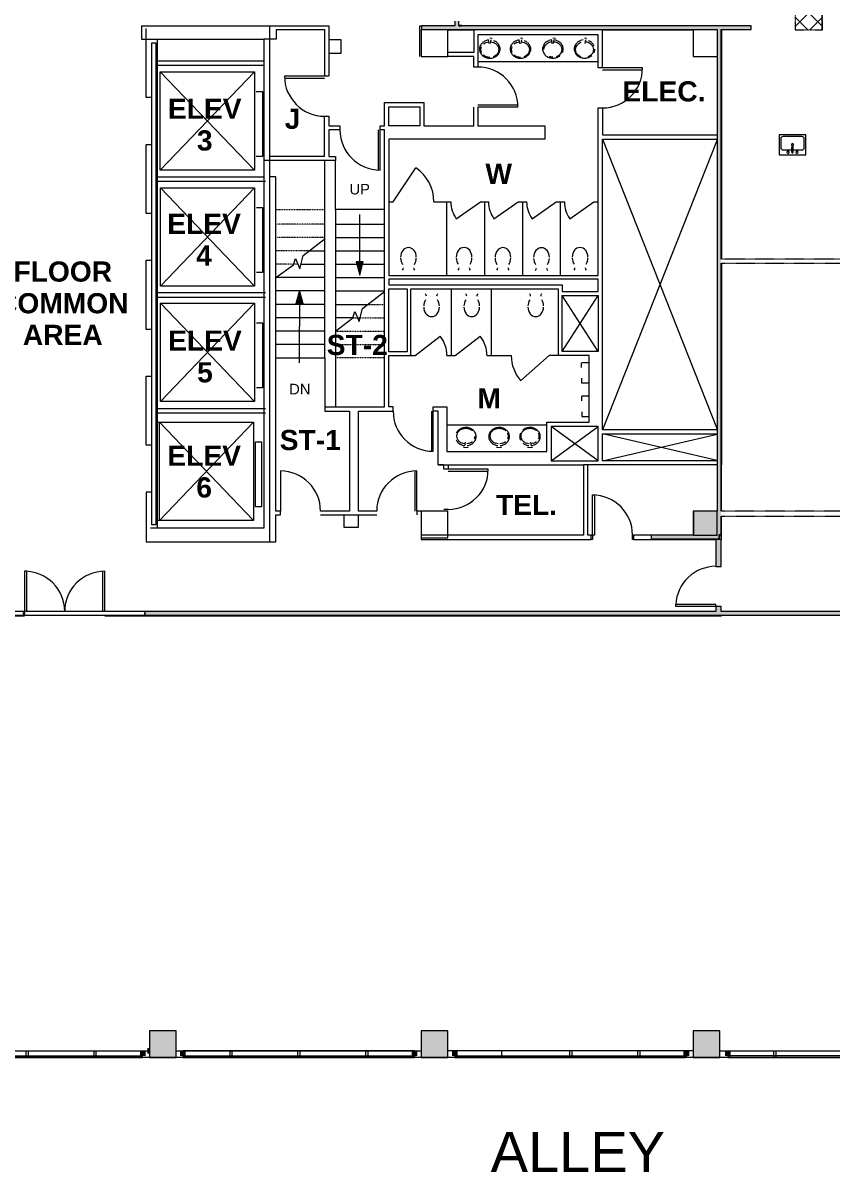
# Model space of a CAD drawing. Header units: inches. Extents: x 628 to 3883, y -391 to 1960.
# Drawn here: x 2640 to 3366, y 194 to 1225 of the extents above; entities that cross this region are included whole.
import ezdxf

# ---------------------------------------------------------------- set-up
doc = ezdxf.new("R2010")
doc.units = ezdxf.units.IN
doc.header["$MEASUREMENT"] = 0
for name, pattern in [('Demolished', [0.1875, 0.125, -0.0625]), ('IMPORT-Dash 1_8_ _2_', [0.3, 0.1875, -0.1125]), ('IMPORT-Dash _2_', [0.375, 0.1875, -0.1875]), ('IMPORT-Double Dash 3_8_', [1, 0.375, -0.125, 0.125, -0.125, 0.125, -0.125])]:
    doc.linetypes.add(name, pattern=pattern)
for name, color, linetype, lineweight in [('A-COLS', 52, 'Continuous', 13), ('A-DOOR', 31, 'Continuous', 13), ('A-DOOR-FRAM', 250, 'Continuous', 13), ('A-WALL', 113, 'Continuous', 13), ('A-WALL-PATT', 111, 'Continuous', 13), ('basebuilding_dwg', 8, 'Continuous', 9), ('I-WALL', 2, 'Continuous', 13), ('P-SANR-FIXT', 6, 'Continuous', 13), ('Q-CASE', 31, 'Demolished', 9)]:
    doc.layers.add(name, color=color, linetype=linetype, lineweight=lineweight)
doc.styles.add('Arial', font='arial.ttf', dxfattribs={"height": 9.46412})
doc.styles.add('Arial_B', font='arialbd.ttf', dxfattribs={"height": 18.11306})
doc.styles.add('Swis721 Lt BT', font='swissl.ttf', dxfattribs={"height": 36})

# ---------------------------------------------------------------- blocks, each defined once
blk = doc.blocks.new('Sink Kitchen-Single - 24_ X 18_-4368646-FIRST FLOOR DEMOLITION')
at = {"layer": 'P-SANR-FIXT', "color": 55}
for p, q in [((12.6, 9.1), (-11.4, 9.1)), ((-11.4, 9.1), (-11.4, -8.9)), ((-9.9, 2.6), (-9.9, -5.4)), ((0.1, 4.6), (-7.9, 4.6)), ((0.1, 6.8), (0.1, 2.1)), ((1.1, 6.8), (1.1, 2.1)), ((9.1, 4.6), (1.1, 4.6)), ((11.1, -5.4), (11.1, 2.6)), ((12.6, -8.9), (12.6, 9.1)), ((-11.4, -8.9), (12.6, -8.9)), ((-7.9, -7.4), (9.1, -7.4))]:
    blk.add_line(p, q, dxfattribs=at)
for centre, radius, start, end in [((-7.9, 2.6), 2, 90, 180), ((-3.4, 6.8), 1, 360, 180), ((-3.4, 6.8), 1, 180, 0), ((0.6, 0), 1, 360, 180), ((0.6, 0), 1, 180, 0), ((0.6, 6.8), 0.5, 360, 180), ((0.6, 2.1), 0.5, 180, 0), ((4.6, 6.8), 1, 360, 180), ((4.6, 6.8), 1, 180, 360), ((9.1, 2.6), 2, 360, 90), ((-7.9, -5.4), 2, 180, 270), ((9.1, -5.4), 2, 270, 0)]:
    blk.add_arc(centre, radius, start, end, dxfattribs=at)
blk = doc.blocks.new('Single-Flush - 36_ x 84_-4422079-FIRST FLOOR DEMOLITION')
at = {"layer": 'A-DOOR', "color": 8, "lineweight": 20}
for p, q in [((16.2, -2.3), (16.2, -38.3)), ((18, -2.3), (16.2, -2.3)), ((18, -2.3), (18, -38.3)), ((18, -38.3), (16.2, -38.3))]:
    blk.add_line(p, q, dxfattribs=at)
at = {"layer": 'A-DOOR', "color": 55}
blk.add_arc((18, -2.3), 36.1, 180, 267.2188, dxfattribs=at)
blk = doc.blocks.new('C-Counter Top - ADJ HEIGHT-4952902-FIRST FLOOR DEMOLITION')
at = {"layer": 'Q-CASE'}
h = blk.add_hatch(dxfattribs=at)
h.set_pattern_fill('FP_5', style=0, pattern_type=2)
h.set_pattern_definition([(45, (-1654.627, -1313.919), (-8.012227, 8.012227), []), (135, (-1654.627, -1313.919), (-8.012227, -8.012227), [])])
h.paths.add_polyline_path([(54.5, -95.1), (54.5, -0.8), (-40.3, -0.8), (-40.3, -25), (30.5, -25), (30.5, -95.1)], flags=0)
h.paths.add_polyline_path([(-47.3, -25), (-43.8, -25), (-43.8, -0.8), (-47.3, -0.8)], flags=0)
at = {"layer": 'Q-CASE', "color": 7}
for p, q in [((-43.8, 0), (-47.3, 0)), ((-47.3, 0), (-47.3, -0.8)), ((55.2, -95.1), (55.2, 0)), ((-47.3, -0.8), (-47.3, -25)), ((-47.3, -0.8), (-43.8, -0.8)), ((-40.3, -0.8), (54.5, -0.8)), ((54.5, -0.8), (54.5, -95.1)), ((-47.3, -25), (-43.8, -25)), ((-40.3, -25), (30.5, -25)), ((30.5, -25), (30.5, -95.1)), ((30.5, -95.1), (54.5, -95.1)), ((54.5, -95.1), (55.2, -95.1))]:
    blk.add_line(p, q, dxfattribs=at)
blk = doc.blocks.new('basebuilding_dwg_Double-Flush - 72_ x 78_-1244933-GROSS BLDG AREA - LEVEL 6-V1-FIRST FLOOR DEMOLITION')
at = {"layer": 'A-DOOR', "color": 250}
for p, q in [((34, 37.9), (34, 2)), ((36, 2), (36, 38))]:
    blk.add_line(p, q, dxfattribs=at)
at = {"layer": 'A-DOOR', "color": 250, "flags": 128}
blk.add_lwpolyline([(-34, 2), (-34, 38), (-36, 38), (-36, 2)], dxfattribs=at)
at = {"layer": 'A-DOOR', "color": 7, "lineweight": 9}
for centre, start, end in [((-36, 2), 360, 90), ((36, 2), 90, 180)]:
    blk.add_arc(centre, 36, start, end, dxfattribs=at)
blk = doc.blocks.new('basebuilding_dwg_ST - TYPE A - SINGLE FLUSH - 36_ x 84_ X NOT USED-2900657-GROSS BLDG AREA - LEVEL 6-4771551-FIRST FLOOR DEMOLITION')
at = {"layer": 'A-DOOR', "color": 250, "flags": 128}
blk.add_lwpolyline([(17.5, -38), (16.2, -38), (16.2, -2), (18, -2), (18, -38)], dxfattribs=at)
at = {"layer": 'A-DOOR', "color": 7, "lineweight": 9}
blk.add_arc((18, -2), 36, 180, 270, dxfattribs=at)
at = {"layer": 'A-DOOR-FRAM', "flags": 128}
for points in [[(-19, -2), (-19, 2), (-18, 2), (-18, -2)], [(18, -2), (18, 2), (19, 2), (19, -2)]]:
    blk.add_lwpolyline(points, close=True, dxfattribs=at)
blk = doc.blocks.new('basebuilding_dwg-4266169-FIRST FLOOR DEMOLITION')
at = {"linetype": 'IMPORT-Double Dash 3_8_', "lineweight": 13}
for points in [[(1294.4, 998.5), (1297.6, 1010.5), (1291.1, 1010.5)], [(1243.6, 972.9), (1240.4, 984.9), (1237.1, 972.9)]]:
    blk.add_hatch(color=250, dxfattribs=at).paths.add_polyline_path(points, flags=0)
at = {"lineweight": 9}
for p, q in [((1373.6, 1194.9), (1373.6, 1218.9)), ((1619.2, 1218.9), (1619.2, 1012.8)), ((1410.6, 1206.4), (1410.1, 1209.8)), ((1411.2, 1211.6), (1413.4, 1211.2)), ((1411.8, 1206.4), (1412.4, 1209.8)), ((1438.1, 1206.4), (1437.5, 1209.8)), ((1438.7, 1211.6), (1440.8, 1211.2)), ((1439.2, 1206.4), (1439.8, 1209.8)), ((1467.2, 1206.5), (1466.7, 1209.9)), ((1467.8, 1211.6), (1470, 1211.2)), ((1468.4, 1206.5), (1469, 1209.9)), ((1496.2, 1211.6), (1498.3, 1211.2)), ((1496.7, 1206.4), (1497.3, 1209.9)), ((1112.7, 1190.9), (1112.7, 771.4)), ((1112.7, 1186.9), (1208.4, 1186.9)), ((1512.2, 1182.9), (1548.2, 1182.9)), ((1226.9, 1175.4), (1262.9, 1175.4)), ((1112.7, 1157.9), (1111.6, 1157.9)), ((1436.4, 1151.1), (1400.4, 1151.1)), ((1262.9, 1141.2), (1266.7, 1141.2)), ((1310.9, 1128.9), (1310.9, 1092.9)), ((1312.7, 1092.9), (1312.7, 1128.9)), ((1111.6, 1115.9), (1112.7, 1115.9)), ((1512.2, 1120.6), (1615.2, 860.5)), ((1615.2, 1120), (1512.2, 859.9)), ((1263, 1105.1), (1213.6, 1105.1)), ((1112.7, 1086.9), (1208.4, 1086.9)), ((1112.7, 1082.9), (1209.7, 1082.9)), ((1361, 1064.4), (1376.2, 1064.4)), ((1372.4, 1064.4), (1372.4, 998.4)), ((1406.4, 1064.4), (1406.4, 998.4)), ((1440.4, 1064.4), (1440.4, 998.4)), ((1474.4, 1064.4), (1474.4, 998.4)), ((1112.7, 1053.9), (1111.6, 1053.9)), ((1272.7, 1057.4), (1272.7, 880.4)), ((1294.4, 998.5), (1294.4, 1053.1)), ((1272.7, 1044.4), (1316, 1044.4)), ((1272.7, 1032.4), (1316, 1032.4)), ((1111.6, 1011.9), (1112.7, 1011.9)), ((1249.2, 1020.4), (1263.2, 1020.4)), ((1272.7, 1020.4), (1316, 1020.4)), ((1241.8, 1008.4), (1263.2, 1008.4)), ((1272.7, 1008.4), (1316, 1008.4)), ((1619.2, 1009.3), (1619.2, 828.4)), ((1272.7, 996.4), (1316, 996.4)), ((1112.7, 982.9), (1209.7, 982.9)), ((1263.2, 984.4), (1219.8, 984.4)), ((1240.4, 984.9), (1240.2, 919.9)), ((1272.7, 984.4), (1316, 984.4)), ((1376.4, 986.4), (1376.4, 926.4)), ((1412.4, 986.4), (1412.4, 926.4)), ((1476.2, 930.1), (1508.4, 980.4)), ((1112.7, 978.9), (1209.7, 978.9)), ((1263.2, 972.4), (1219.8, 972.4)), ((1272.7, 972.4), (1301.8, 972.4)), ((1263.2, 960.4), (1219.8, 960.4)), ((1288.1, 960.4), (1272.7, 960.4)), ((1112.7, 949.9), (1111.6, 949.9)), ((1263.2, 948.4), (1219.8, 948.4)), ((1263.2, 936.4), (1219.8, 936.4)), ((1408.7, 926.4), (1430.4, 926.4)), ((1493.2, 919.8), (1493.2, 915.8)), ((1111.6, 907.9), (1112.7, 907.9)), ((1493.4, 889.9), (1493.4, 885.9)), ((1112.7, 878.9), (1209.7, 878.9)), ((1358.7, 876.6), (1358.7, 840.6)), ((1360.4, 840.6), (1360.4, 876.6)), ((1112.7, 874.9), (1209.7, 874.9)), ((1372.7, 864.4), (1462.4, 864.4)), ((1508.4, 832.1), (1466.2, 862.9)), ((1615.2, 832.2), (1512.2, 856.1)), ((1512.2, 832.1), (1615.2, 856)), ((1112.7, 845.9), (1111.6, 845.9)), ((1389, 848.8), (1388.4, 845.4)), ((1447.8, 848.8), (1448.3, 845.4)), ((1615.2, 828.4), (1499.2, 828.4)), ((1223.2, 822.9), (1223.2, 786.9)), ((1343.9, 822.9), (1343.9, 786.9)), ((1409.7, 824.4), (1373.7, 824.4)), ((1373.7, 822.6), (1409.7, 822.6)), ((1112.7, 803.9), (1111.6, 803.9)), ((1345.7, 786.9), (1345.7, 783.4)), ((1373.7, 788.4), (1369.9, 788.4)), ((1259.2, 783.4), (1309.7, 783.4)), ((1619.2, 765.4), (1616.9, 765.4)), ((994.7, 302.4), (994.7, 296.4)), ((996.7, 302.4), (996.7, 296.4)), ((1055.7, 302.4), (1055.7, 296.4)), ((1057.7, 302.4), (1057.7, 296.4)), ((1098.7, 302.4), (1098.7, 296.4)), ((1129.6, 302.4), (1349.6, 302.4)), ((1343.7, 302.4), (1135.7, 302.4)), ((1135.7, 302.4), (1135.7, 296.4)), ((1136.7, 302.4), (1136.7, 296.4)), ((1177.7, 302.4), (1177.7, 296.4)), ((1179.7, 302.4), (1179.7, 296.4)), ((1238.7, 302.4), (1238.7, 296.4)), ((1240.7, 302.4), (1240.7, 296.4)), ((1299.7, 302.4), (1299.7, 296.4)), ((1301.7, 302.4), (1301.7, 296.4)), ((1341.9, 296.4), (1341.9, 302.4)), ((1343.7, 302.4), (1343.7, 296.4)), ((1593.6, 302.4), (1373.6, 302.4)), ((1586.7, 302.4), (1379.7, 302.4)), ((1379.7, 302.4), (1379.7, 296.4)), ((1381.7, 296.4), (1381.7, 302.4)), ((1421.7, 302.4), (1421.7, 296.4)), ((1482.7, 302.4), (1482.7, 296.4)), ((1484.7, 302.4), (1484.7, 296.4)), ((1543.7, 302.4), (1543.7, 296.4)), ((1545.7, 302.4), (1545.7, 296.4)), ((1585.7, 296.4), (1585.7, 302.4)), ((1587.7, 302.4), (1587.7, 296.4)), ((1617.6, 302.4), (1837.6, 302.4)), ((1624.7, 302.4), (1831.8, 302.4)), ((1624.7, 302.4), (1624.7, 296.4)), ((1626.7, 296.4), (1626.7, 302.4)), ((1665.7, 302.4), (1665.7, 296.4)), ((1667.7, 302.4), (1667.7, 296.4)), ((940.4, 297.9), (1099.7, 297.9)), ((940.4, 296.4), (1099.4, 296.4)), ((1135.7, 297.9), (1343.7, 297.9)), ((1135.7, 296.4), (1343.7, 296.4)), ((1379.7, 297.9), (1587.7, 297.9)), ((1379.7, 296.4), (1586.7, 296.4)), ((1831.8, 297.9), (1624.7, 297.9)), ((1624.7, 296.4), (1831.8, 296.4))]:
    blk.add_line(p, q, dxfattribs=at)
at = {"linetype": 'IMPORT-Dash _2_', "lineweight": 9}
for p, q in [((1219.1, 1057.4), (1263.2, 1057.4)), ((1263.2, 1044.4), (1219.8, 1044.4)), ((1263.2, 1032.4), (1219.8, 1032.4)), ((1249.2, 1020.4), (1219.8, 1020.4)), ((1239, 1008.4), (1219.8, 1008.4)), ((1301.8, 972.4), (1316.7, 972.4)), ((1288.8, 960.4), (1316, 960.4)), ((1272.7, 948.4), (1316, 948.4)), ((1272.7, 936.4), (1316, 936.4)), ((1316, 924.4), (1272.7, 924.4))]:
    blk.add_line(p, q, dxfattribs=at)
at = {"color": 50, "linetype": 'IMPORT-Dash 1_8_ _2_', "lineweight": 90}
for p, q in [((1099.7, 302.4), (1105.6, 302.4)), ((1129.6, 302.4), (1135.6, 302.4))]:
    blk.add_line(p, q, dxfattribs=at)
at = {"lineweight": 9, "flags": 128}
for points in [[(1098.6, 1222.4), (1098.6, 1210.4), (1208.6, 1210.4)], [(1098.7, 1222.4), (1266.7, 1222.4), (1266.7, 1177.2)], [(1107.6, 1157.9), (1102.7, 1157.9), (1102.7, 1219.9)], [(1219.3, 1218.6), (1219.3, 1210.4), (1208.4, 1210.4), (1208.4, 771.4), (1106.6, 771.4)], [(1213.6, 759.4), (1213.6, 1084.9), (1213.6, 1222.4)], [(1219.3, 1218.9), (1262.9, 1218.9), (1262.9, 1177.2)], [(1348.2, 1194.9), (1348.2, 1222.4), (1349.9, 1222.4)], [(1349.9, 1218.9), (1349.6, 1218.9), (1349.6, 1194.9), (1373.6, 1194.9)], [(1373.7, 1218.6), (1396.9, 1218.6), (1396.9, 1198.4), (1373.7, 1198.4)], [(1383.4, 1222.4), (1386.1, 1222.4), (1386.1, 1222.7), (1383.4, 1222.7)], [(1548.2, 1184.6), (1512.2, 1184.6), (1512.2, 1218.6), (1593.6, 1218.6)], [(1593.6, 1218.9), (1593.6, 1194.9), (1615.2, 1194.9)], [(1112.7, 1210.4), (1112.7, 1190.9), (1208.4, 1190.9)], [(1266.7, 1210), (1277.4, 1210), (1277.4, 1197.4), (1266.7, 1197.4)], [(1400.4, 1190.4), (1508.4, 1190.4), (1508.4, 1214.4), (1400.4, 1214.4), (1400.4, 1185.3), (1396.9, 1185.3), (1396.9, 1194.9), (1373.7, 1194.9)], [(1512.2, 1184.6), (1508.4, 1184.6), (1508.4, 1214.4)], [(1199.9, 1181.1), (1115.4, 1092.9), (1115.4, 1181.1), (1199.9, 1092.9)], [(1266.4, 1177.2), (1262.9, 1177.2), (1226.9, 1177.2)], [(1201.5, 1163.5), (1207, 1163.5), (1207, 1105.2), (1201.5, 1105.2)], [(1219.8, 924.4), (1263.2, 924.4), (1263.2, 880.4), (1316.7, 880.4), (1316.7, 1128.9), (1312.7, 1128.9), (1312.7, 1132.6), (1316.7, 1132.6), (1316.7, 1153.4), (1351.9, 1153.4), (1351.9, 1132.6), (1396.9, 1132.6), (1396.9, 1149.3)], [(1436.4, 1149.3), (1400.4, 1149.3), (1400.4, 1132.6), (1460.4, 1132.6), (1460.4, 1120.6), (1320.4, 1120.6), (1320.4, 998.4), (1508.4, 998.4), (1508.4, 1148.6), (1512.2, 1148.6), (1512.2, 1124.4), (1615.2, 1124.4)], [(1262.9, 1105.1), (1262.9, 1141.2), (1266.7, 1141.2), (1266.7, 1132.6), (1276.7, 1132.6), (1276.7, 1128.9), (1266.7, 1128.9), (1266.7, 1105.1), (1272.7, 1105.1), (1272.7, 1101.4), (1208.4, 1101.4)], [(1107.6, 1053.9), (1102.7, 1053.9), (1102.7, 1115.9), (1107.6, 1115.9)], [(1615.2, 859.9), (1512.2, 859.9), (1512.2, 1120.6), (1615.2, 1120.6)], [(1263.2, 924.4), (1263.2, 1057.4), (1263.2, 1101.4)], [(1316, 1057.4), (1272.7, 1057.4), (1272.7, 1101.4)], [(1320.4, 1064.4), (1324.3, 1064.4), (1344.7, 1094.8)], [(1107.6, 803.9), (1102.7, 803.9), (1102.7, 759.4), (1219.2, 759.4), (1219.2, 783.4), (1223.2, 783.4), (1223.2, 786.9), (1219.2, 786.9), (1219.2, 1086.9), (1213.8, 1086.9)], [(1200.1, 1076.9), (1115.6, 988.7), (1115.6, 1076.9), (1200.1, 988.7)], [(1381.1, 1049.1), (1402.7, 1064.4), (1410.2, 1064.4)], [(1414.8, 1049.1), (1436.5, 1064.4), (1444.4, 1064.4)], [(1449.1, 1049.1), (1470.7, 1064.4), (1478.2, 1064.4)], [(1483, 1049.1), (1504.6, 1064.4), (1508.4, 1064.4)], [(1201.7, 1059.3), (1207.2, 1059.3), (1207.2, 1000.9), (1201.7, 1000.9)], [(1263.2, 996.4), (1219.2, 996.4), (1234.9, 1007.9), (1236.7, 1013.6), (1240.8, 1004.4), (1243.7, 1016.1), (1263.4, 1031.4)], [(1107.6, 949.9), (1102.7, 949.9), (1102.7, 1011.9), (1107.6, 1011.9)], [(1272.7, 948.4), (1288.1, 960.4), (1289.9, 966.1), (1294, 956.9), (1296.9, 968.6), (1316.7, 983.9)], [(1340.4, 926.4), (1340.4, 986.4), (1472.4, 986.4), (1472.4, 926.4), (1464.5, 926.4), (1438.8, 903.9)], [(1508.4, 930.1), (1476.2, 980.4), (1508.4, 980.4), (1508.4, 930.1), (1476.2, 930.1), (1476.2, 980.4)], [(1200.1, 973.4), (1115.6, 885.2), (1115.6, 973.4), (1200.1, 885.2)], [(1201.7, 955.8), (1207.2, 955.8), (1207.2, 897.4), (1201.7, 897.4)], [(1309.7, 786.9), (1293.2, 786.9), (1293.2, 876.6), (1324.4, 876.6), (1324.4, 880.4), (1320.4, 880.4), (1320.4, 926.4), (1340.4, 926.4), (1344.3, 926.4), (1366.7, 943.8)], [(1372.7, 926.4), (1380.2, 926.4), (1402.6, 943.8)], [(1373.7, 828.4), (1373.7, 824.4), (1369.9, 824.4), (1369.9, 828.4), (1364.7, 828.4), (1364.7, 876.6), (1360.4, 876.6), (1360.4, 880.4), (1372.7, 880.4), (1372.7, 840.4), (1462.4, 840.4), (1462.4, 866.7), (1500.2, 866.7), (1500.2, 926.4), (1472.4, 926.4)], [(1493.4, 906.2), (1493.4, 901.9), (1500.2, 901.9), (1500.2, 919.9), (1493.6, 919.9)], [(1107.6, 845.9), (1102.7, 845.9), (1102.7, 907.9), (1107.6, 907.9)], [(1493.6, 875.9), (1493.6, 871.9), (1500.2, 871.9), (1500.2, 889.9), (1493.6, 889.9)], [(1263.2, 880.4), (1263.2, 876.6), (1285.2, 876.6), (1285.2, 786.9), (1259.2, 786.9)], [(1199.2, 866.6), (1114.7, 778.4), (1114.7, 866.6), (1199.2, 778.4)], [(1466.2, 832.1), (1508.4, 862.9), (1466.2, 862.9), (1466.2, 832.1), (1508.4, 832.1), (1508.4, 862.9)], [(1615.2, 832.1), (1512.2, 832.1), (1512.2, 856.1), (1615.2, 856.1)], [(1391.8, 844), (1389.6, 843.6), (1387.4, 844)], [(1421.7, 844), (1419.5, 843.7), (1417.3, 844)], [(1449.4, 844), (1447.2, 843.6), (1445, 844)], [(1364.7, 828.4), (1495.2, 828.4), (1495.2, 765.4), (1349.6, 765.4), (1349.6, 761.4), (1502.2, 761.4), (1502.2, 765.4), (1499.2, 765.4), (1499.2, 828.4), (1495.2, 828.4)], [(1619.2, 786.8), (1619.2, 828.4), (1618.7, 828.4)], [(1349.6, 786.9), (1345.7, 786.9), (1345.7, 822.9)], [(1615.2, 786.9), (1593.6, 786.9), (1593.6, 765.4)], [(1293, 782.8), (1293, 772.1), (1280.5, 772.1), (1280.5, 782.8)], [(1618.7, 761.4), (1619.2, 761.4), (1619.2, 782.2)], [(1555.9, 765.4), (1540.2, 765.4), (1540.2, 761.4), (1614, 761.4)], [(1616.9, 762.9), (1617.6, 762.9), (1617.6, 765.8)], [(2138.7, 755.2), (2138.7, 296.4), (934.4, 296.4)], [(916.1, 692.9), (993.6, 692.9), (993.6, 693.4)], [(1065.6, 693.4), (1065.6, 692.9), (1619.2, 692.9)], [(934.4, 301.9), (934.4, 302.4), (1099.7, 302.4)], [(942.6, 296.4), (942.6, 302.4), (1105.6, 302.4)]]:
    blk.add_lwpolyline(points, dxfattribs=at)
for points in [[(1111.6, 774.9), (1111.6, 905.8), (1111.6, 1206.9), (1107.6, 1206.9), (1107.6, 950), (1107.6, 774.9)], [(1320.4, 1149.6), (1348.2, 1149.6), (1348.2, 1132.6), (1320.4, 1132.6)], [(1297.6, 1010.5), (1291.1, 1010.5), (1294.4, 998.5)], [(1508.4, 994.9), (1320.4, 994.9), (1320.4, 989.9), (1476.2, 989.9), (1476.2, 983.9), (1508.4, 983.9)], [(1237.1, 972.9), (1243.6, 972.9), (1240.4, 984.9)], [(1320.4, 986.4), (1336.9, 986.4), (1336.9, 929.9), (1320.4, 929.9)], [(1206.3, 790.7), (1200.8, 790.7), (1200.8, 849), (1206.3, 849)], [(1373.6, 762.9), (1373.6, 786.9), (1349.6, 786.9), (1349.6, 762.9)]]:
    blk.add_lwpolyline(points, close=True, dxfattribs=at)
at = {"color": 250, "lineweight": 13, "flags": 128}
for points in [[(1115.4, 1181.1), (1199.9, 1181.1), (1199.9, 1092.9), (1115.4, 1092.9)], [(1115.6, 1076.9), (1200.1, 1076.9), (1200.1, 988.7), (1115.6, 988.7)], [(1115.6, 973.4), (1200.1, 973.4), (1200.1, 885.2), (1115.6, 885.2)], [(1112.7, 866.6), (1199.2, 866.6), (1199.2, 778.4), (1112.7, 778.4)]]:
    blk.add_lwpolyline(points, dxfattribs=at)
at = {"color": 50, "linetype": 'IMPORT-Dash 1_8_ _2_', "lineweight": 90, "flags": 128}
for points in [[(1099.7, 297.9), (1099.7, 302.4), (1099.7, 297.9)], [(1135.7, 297.9), (1135.7, 302.4), (1135.7, 297.9)], [(1343.7, 297.9), (1343.7, 302.4), (1343.7, 297.9)], [(1379.7, 297.9), (1379.7, 302.4), (1379.7, 297.9)], [(1587.7, 297.9), (1587.7, 302.4), (1587.7, 297.9)], [(1624.7, 297.9), (1624.7, 302.4), (1624.7, 297.9)]]:
    blk.add_lwpolyline(points, dxfattribs=at)
at = {"lineweight": 9}
for centre, radius, start, end in [((1410.1, 1201), 8.28, 131.384, 154.8321), ((1410.8, 1200.3), 9.26, 110.0668, 131.384), ((1410.6, 1199.3), 8.39, 108.3649, 128.8787), ((1411.2, 1199.1), 10.5, 95.7137, 110.0668), ((1411.2, 1197.6), 10.1, 94.1658, 108.3649), ((1411.2, 1197.6), 10.1, 71.0973, 85.2964), ((1411.7, 1199.3), 8.39, 50.5835, 71.0973), ((1411.6, 1200.3), 9.26, 48.7076, 70.0248), ((1412.2, 1201), 8.28, 25.2595, 48.7076), ((1437.6, 1201), 8.28, 131.384, 154.8321), ((1438.2, 1200.3), 9.26, 110.0668, 131.384), ((1438.1, 1199.3), 8.39, 108.3649, 128.8787), ((1438.6, 1199.1), 10.5, 95.7137, 110.0668), ((1438.6, 1197.6), 10.1, 94.1658, 108.3649), ((1438.6, 1197.6), 10.1, 71.0973, 85.2964), ((1439.2, 1199.3), 8.39, 50.5835, 71.0973), ((1439, 1200.3), 9.26, 48.7076, 70.0248), ((1439.7, 1201), 8.28, 25.2595, 48.7076), ((1466.7, 1201.1), 8.28, 131.384, 154.8321), ((1467.3, 1200.3), 9.26, 110.0668, 131.384), ((1467.2, 1199.3), 8.39, 108.3649, 128.8787), ((1467.8, 1199.2), 10.5, 95.7137, 110.0668), ((1467.7, 1197.7), 10.1, 94.1658, 108.3649), ((1467.7, 1197.7), 10.1, 71.0973, 85.2964), ((1467.8, 1199.2), 10.5, 70.0248, 83.9089), ((1468.3, 1199.3), 8.39, 50.5835, 71.0973), ((1468.2, 1200.3), 9.26, 48.7076, 70.0248), ((1468.8, 1201.1), 8.28, 25.2595, 48.7076), ((1495.1, 1201), 8.28, 131.384, 154.8321), ((1495.7, 1200.3), 9.26, 110.0668, 131.384), ((1495.6, 1199.3), 8.39, 108.3649, 128.8787), ((1496.1, 1199.2), 10.5, 95.7137, 110.0668), ((1496.1, 1197.7), 10.1, 71.0973, 85.2964), ((1496.7, 1199.3), 8.39, 50.5835, 71.0973), ((1496.6, 1200.3), 9.26, 48.7076, 70.0248), ((1497.2, 1201), 8.28, 25.2595, 48.7076), ((1409.1, 1201.5), 7.18, 154.8321, 180.0458), ((1409.1, 1201.5), 7.18, 180.0458, 205.2595), ((1410.1, 1202), 8.28, 205.2595, 228.7076), ((1408.4, 1201), 5.53, 152.763, 179.7311), ((1408.4, 1201), 5.53, 179.7311, 206.6992), ((1410.6, 1202.8), 8.39, 230.5835, 251.0973), ((1411.7, 1202.8), 8.39, 288.3649, 308.8787), ((1412.6, 1200.3), 7.02, 26.6992, 50.5835), ((1412.6, 1201.7), 7.02, 308.8787, 332.763), ((1412.2, 1202), 8.28, 311.384, 334.8321), ((1413.9, 1201), 5.53, 332.763, 359.7311), ((1413.9, 1201), 5.53, 359.7311, 26.6992), ((1413.2, 1201.5), 7.18, 0.0458, 25.2595), ((1413.2, 1201.5), 7.18, 334.8321, 0.0458), ((1436.6, 1201.5), 7.18, 154.8321, 180.0458), ((1436.6, 1201.5), 7.18, 180.0458, 205.2595), ((1437.6, 1202), 8.28, 205.2595, 228.7076), ((1435.9, 1201.1), 5.53, 152.763, 179.7311), ((1435.9, 1201.1), 5.53, 179.7311, 206.6992), ((1438.1, 1202.8), 8.39, 230.5835, 251.0973), ((1439.2, 1202.8), 8.39, 288.3649, 308.8787), ((1440, 1200.4), 7.02, 26.6992, 50.5835), ((1440.1, 1201.7), 7.02, 308.8787, 332.763), ((1439.7, 1202), 8.28, 311.384, 334.8321), ((1441.4, 1201), 5.53, 359.7311, 26.6992), ((1441.4, 1201), 5.53, 332.763, 359.7311), ((1440.7, 1201.5), 7.18, 0.0458, 25.2595), ((1440.7, 1201.5), 7.18, 334.8321, 0.0458), ((1465.7, 1201.5), 7.18, 154.8321, 180.0458), ((1465.7, 1201.5), 7.18, 180.0458, 205.2595), ((1466.7, 1202), 8.28, 205.2595, 228.7076), ((1465, 1201.1), 5.53, 152.763, 179.7311), ((1466.3, 1200.4), 7.02, 128.8787, 152.763), ((1468.3, 1202.8), 8.39, 288.3649, 308.8787), ((1469.2, 1200.4), 7.02, 26.6992, 50.5835), ((1469.2, 1201.8), 7.02, 308.8787, 332.763), ((1470.5, 1201.1), 5.53, 332.763, 359.7311), ((1470.5, 1201.1), 5.53, 359.7311, 26.6992), ((1469.8, 1201.5), 7.18, 0.0458, 25.2595), ((1469.8, 1201.5), 7.18, 334.8321, 0.0458), ((1494.1, 1201.5), 7.18, 154.8321, 180.0458), ((1494.1, 1201.5), 7.18, 180.0458, 205.2595), ((1495.1, 1202), 8.28, 205.2595, 228.7076), ((1493.4, 1201.1), 5.53, 152.763, 179.7311), ((1493.4, 1201.1), 5.53, 179.7311, 206.6992), ((1494.7, 1201.7), 7.02, 206.6992, 230.5835), ((1494.7, 1200.4), 7.02, 128.8787, 152.763), ((1495.6, 1202.8), 8.39, 230.5835, 251.0973), ((1496.7, 1202.8), 8.39, 288.3649, 308.8787), ((1497.5, 1200.4), 7.02, 26.6992, 50.5835), ((1497.6, 1201.7), 7.02, 308.8787, 332.763), ((1498.9, 1201), 5.53, 359.7311, 26.6992), ((1498.9, 1201), 5.53, 332.763, 359.7311), ((1498.2, 1201.5), 7.18, 334.8321, 0.0458), ((1410.8, 1202.7), 9.26, 228.7076, 250.0248), ((1411.2, 1203.8), 10.5, 250.0248, 270.0458), ((1411.2, 1204.4), 10.1, 251.0973, 269.7311), ((1411.2, 1203.8), 10.5, 270.0458, 290.0668), ((1411.6, 1202.7), 9.26, 290.0668, 311.384), ((1438.2, 1202.7), 9.26, 228.7076, 250.0248), ((1438.6, 1203.8), 10.5, 250.0248, 270.0458), ((1438.6, 1204.4), 10.1, 251.0973, 269.7311), ((1438.6, 1203.8), 10.5, 270.0458, 290.0668), ((1439, 1202.7), 9.26, 290.0668, 311.384), ((1467.3, 1202.7), 9.26, 228.7076, 250.0248), ((1467.8, 1203.9), 10.5, 250.0248, 270.0458), ((1467.8, 1204.5), 10.1, 251.0973, 269.7311), ((1467.8, 1203.9), 10.5, 270.0458, 290.0668), ((1468.2, 1202.7), 9.26, 290.0668, 311.384), ((1495.7, 1202.7), 9.26, 228.7076, 250.0248), ((1496.1, 1203.9), 10.5, 250.0248, 270.0458), ((1496.1, 1203.9), 10.5, 270.0458, 290.0668), ((1496.5, 1202.7), 9.26, 290.0668, 311.384), ((1262.9, 1177.2), 36, 180, 270), ((1400.4, 1149.3), 36, 0, 90), ((1512.2, 1184.6), 36, 270, 0), ((1312.7, 1128.9), 36, 180, 270), ((1324.3, 1064.4), 36.7, 0, 56.1774), ((1402.7, 1064.4), 26.5, 180, 215.1526), ((1436.5, 1064.4), 26.5, 180, 215.1526), ((1470.7, 1064.4), 26.5, 180, 215.1526), ((1504.6, 1064.4), 26.5, 180, 215.1526), ((1338, 1017.2), 6.08, 89.2152, 143.9149), ((1338.2, 1017.2), 6.08, 36.0851, 90.7848), ((1391.8, 1014.6), 10.8, 144.4623, 178.6678), ((1388, 1017.3), 6.08, 89.2152, 143.9149), ((1388.2, 1017.3), 6.08, 36.0851, 90.7848), ((1384.3, 1014.6), 10.8, 1.3322, 35.5377), ((1422.9, 1017.2), 6.08, 89.2152, 143.9149), ((1423, 1017.2), 6.08, 36.0851, 90.7848), ((1457.5, 1017.1), 6.08, 89.2152, 143.9149), ((1457.6, 1017.1), 6.08, 36.0851, 90.7848), ((1495.9, 1014.6), 10.8, 144.4623, 178.6678), ((1492.1, 1017.3), 6.08, 89.2152, 143.9149), ((1492.2, 1017.3), 6.08, 36.0851, 90.7848), ((1488.4, 1014.6), 10.8, 1.3322, 35.5377), ((1341.9, 1014.5), 10.8, 144.4623, 178.6678), ((1341.9, 1014), 10.8, 181.3322, 211.8858), ((1334.4, 1014.5), 10.8, 1.3322, 35.5377), ((1334.4, 1014), 10.8, 328.1142, 358.6678), ((1391.8, 1014.1), 10.8, 181.3322, 211.8858), ((1384.3, 1014.1), 10.8, 328.1142, 358.6678), ((1426.7, 1014.5), 10.8, 144.4623, 178.6678), ((1426.7, 1014), 10.8, 181.3322, 211.8858), ((1419.2, 1014.5), 10.8, 1.3322, 35.5377), ((1419.2, 1014), 10.8, 328.1142, 358.6678), ((1461.3, 1014.4), 10.8, 144.4623, 178.6678), ((1461.3, 1013.9), 10.8, 181.3322, 211.8858), ((1453.8, 1014.4), 10.8, 1.3322, 35.5377), ((1453.8, 1013.9), 10.8, 328.1142, 358.6678), ((1495.9, 1014.1), 10.8, 181.3322, 211.8858), ((1488.4, 1014.1), 10.8, 328.1142, 358.6678), ((1330.6, 1005.1), 3, 315, 0), ((1345.6, 1005.1), 3, 180, 225), ((1380.6, 1005.1), 3, 315, 0), ((1395.6, 1005.1), 3, 180, 225), ((1415.4, 1005.1), 3, 315, 0), ((1430.5, 1005.1), 3, 180, 225), ((1450, 1005), 3, 315, 0), ((1465.1, 1005), 3, 180, 225), ((1484.6, 1005.1), 3, 315, 0), ((1499.7, 1005.1), 3, 180, 225), ((1351.4, 979.6), 3, 0, 45), ((1366.4, 979.6), 3, 135, 180), ((1387.4, 979.6), 3, 0, 45), ((1402.4, 979.6), 3, 135, 180), ((1444.8, 979.6), 3, 0, 45), ((1459.8, 979.6), 3, 135, 180), ((1362.6, 970.7), 10.8, 148.1142, 178.6678), ((1362.6, 970.2), 10.8, 181.3322, 215.5377), ((1355.1, 970.2), 10.8, 324.4623, 358.6678), ((1355.1, 970.7), 10.8, 1.3322, 31.8858), ((1398.7, 970.7), 10.8, 148.1142, 178.6678), ((1398.7, 970.2), 10.8, 181.3322, 215.5377), ((1391.2, 970.2), 10.8, 324.4623, 358.6678), ((1391.2, 970.7), 10.8, 1.3322, 31.8858), ((1456.1, 970.7), 10.8, 148.1142, 178.6678), ((1456.1, 970.2), 10.8, 181.3322, 215.5377), ((1448.6, 970.2), 10.8, 324.4623, 358.6678), ((1448.6, 970.7), 10.8, 1.3322, 31.8858), ((1358.8, 967.5), 6.08, 216.0851, 270.7848), ((1359, 967.5), 6.08, 269.2152, 323.9149), ((1394.8, 967.5), 6.08, 216.0851, 270.7848), ((1395, 967.5), 6.08, 269.2152, 323.9149), ((1452.2, 967.5), 6.08, 216.0851, 270.7848), ((1452.4, 967.5), 6.08, 269.2152, 323.9149), ((1344.3, 926.4), 28.4, 0, 37.8069), ((1380.2, 926.4), 28.4, 0, 37.8069), ((1464.5, 926.4), 34.1, 180, 221.0974), ((1360.4, 876.6), 36, 180, 270), ((1388.5, 853.2), 8.28, 131.6529, 155.1011), ((1386.8, 854.2), 5.53, 153.0319, 180), ((1388.2, 853.5), 7.02, 129.1476, 153.0319), ((1389.2, 852.5), 9.26, 110.3357, 131.6529), ((1389, 852.4), 8.39, 108.6338, 129.1476), ((1389.6, 851.4), 10.5, 90.3147, 110.3357), ((1389.6, 850.8), 10.1, 90, 108.6338), ((1389.6, 851.4), 10.5, 70.2937, 90.3147), ((1389.6, 850.8), 10.1, 71.3662, 90), ((1390.2, 852.4), 8.39, 50.8524, 71.3662), ((1390, 852.5), 9.26, 48.9765, 70.2937), ((1390.7, 853.3), 8.28, 25.5284, 48.9765), ((1391.7, 853.7), 7.18, 0.3147, 25.5284), ((1417.4, 853.7), 7.18, 155.1011, 180.3147), ((1418.4, 853.3), 8.28, 131.6529, 155.1011), ((1416.7, 854.2), 5.53, 153.0319, 180), ((1418.1, 853.5), 7.02, 129.1476, 153.0319), ((1419.1, 852.5), 9.26, 110.3357, 131.6529), ((1418.9, 852.5), 8.39, 108.6338, 129.1476), ((1419.5, 851.4), 10.5, 90.3147, 110.3357), ((1419.5, 850.8), 10.1, 90, 108.6338), ((1419.5, 851.4), 10.5, 70.2937, 90.3147), ((1419.5, 850.8), 10.1, 71.3662, 90), ((1420.1, 852.5), 8.39, 50.8524, 71.3662), ((1419.9, 852.5), 9.26, 48.9765, 70.2937), ((1420.6, 853.3), 8.28, 25.5284, 48.9765), ((1422.3, 854.2), 5.53, 0, 26.9681), ((1421.6, 853.8), 7.18, 0.3147, 25.5284), ((1445.1, 853.7), 7.18, 155.1011, 180.3147), ((1444.5, 854.2), 5.53, 153.0319, 180), ((1445.8, 853.5), 7.02, 129.1476, 153.0319), ((1446.8, 852.5), 9.26, 110.3357, 131.6529), ((1446.7, 852.4), 8.39, 108.6338, 129.1476), ((1447.2, 851.4), 10.5, 90.3147, 110.3357), ((1447.2, 850.8), 10.1, 90, 108.6338), ((1447.2, 851.4), 10.5, 70.2937, 90.3147), ((1447.2, 850.8), 10.1, 71.3662, 90), ((1447.8, 852.4), 8.39, 50.8524, 71.3662), ((1447.6, 852.5), 9.26, 48.9765, 70.2937), ((1448.3, 853.3), 8.28, 25.5284, 48.9765), ((1450, 854.2), 5.53, 0, 26.9681), ((1449.3, 853.7), 7.18, 0.3147, 25.5284), ((1388.5, 854.2), 8.28, 205.5284, 228.9765), ((1386.8, 854.2), 5.53, 180, 206.9681), ((1388.2, 854.9), 7.02, 206.9681, 230.8524), ((1389.2, 854.9), 9.26, 228.9765, 250.2937), ((1389, 855.9), 8.39, 230.8524, 251.3662), ((1389.6, 856.1), 10.5, 250.2937, 264.1778), ((1389.6, 857.6), 10.1, 251.3662, 265.5653), ((1389.6, 857.6), 10.1, 274.4347, 288.6338), ((1389.6, 856.1), 10.5, 275.9826, 290.3357), ((1390.2, 855.9), 8.39, 288.6338, 309.1476), ((1390, 854.9), 9.26, 290.3357, 311.6529), ((1390.7, 854.2), 8.28, 311.6529, 335.1011), ((1392.4, 854.2), 5.53, 333.0319, 0), ((1391.7, 853.7), 7.18, 335.1011, 0.3147), ((1417.4, 853.7), 7.18, 180.3147, 205.5284), ((1418.4, 854.2), 8.28, 205.5284, 228.9765), ((1416.7, 854.2), 5.53, 180, 206.9681), ((1418.1, 854.9), 7.02, 206.9681, 230.8524), ((1419.1, 855), 9.26, 228.9765, 250.2937), ((1418.9, 855.9), 8.39, 230.8524, 251.3662), ((1419.5, 856.1), 10.5, 250.2937, 264.1778), ((1419.5, 857.6), 10.1, 251.3662, 265.5653), ((1419.5, 857.6), 10.1, 274.4347, 288.6338), ((1419.5, 856.1), 10.5, 275.9826, 290.3357), ((1420.1, 855.9), 8.39, 288.6338, 309.1476), ((1419.9, 855), 9.26, 290.3357, 311.6529), ((1420.6, 854.2), 8.28, 311.6529, 335.1011), ((1422.3, 854.2), 5.53, 333.0319, 0), ((1421.6, 853.8), 7.18, 335.1011, 0.3147), ((1445.1, 853.7), 7.18, 180.3147, 205.5284), ((1444.5, 854.2), 5.53, 180, 206.9681), ((1445.8, 854.9), 7.02, 206.9681, 230.8524), ((1446.8, 854.9), 9.26, 228.9765, 250.2937), ((1446.7, 855.9), 8.39, 230.8524, 251.3662), ((1447.2, 856.1), 10.5, 250.2937, 264.1778), ((1447.2, 857.6), 10.1, 251.3662, 265.5653), ((1447.2, 857.6), 10.1, 274.4347, 288.6338), ((1447.2, 856.1), 10.5, 275.9826, 290.3357), ((1447.8, 855.9), 8.39, 288.6338, 309.1476), ((1447.6, 854.9), 9.26, 290.3357, 311.6529), ((1448.3, 854.2), 8.28, 311.6529, 335.1011), ((1450, 854.2), 5.53, 333.0319, 0), ((1449.3, 853.7), 7.18, 335.1011, 0.3147), ((1223.2, 786.9), 36, 0, 90), ((1345.7, 786.9), 36, 90, 180), ((1373.7, 824.4), 36, 270, 0)]:
    blk.add_arc(centre, radius, start, end, dxfattribs=at)
at = {"rotation": 180}
blk.add_blockref('basebuilding_dwg_ST - TYPE A - SINGLE FLUSH - 36_ x 84_ X NOT USED-2900657-GROSS BLDG AREA - LEVEL 6-4771551-FIRST FLOOR DEMOLITION', (1521.2, 763.4), dxfattribs=at)
blk.add_blockref('basebuilding_dwg_Double-Flush - 72_ x 78_-1244933-GROSS BLDG AREA - LEVEL 6-V1-FIRST FLOOR DEMOLITION', (1029.6, 694.9))
at = {"lineweight": 9}
for s, insert, char_height, width, attachment_point, line_spacing_factor, style in [('ELEC.', (1530.2, 1172.6), 18.11, 86.615, 1, 0.941778, 'Arial_B'), ('ELEV\\P3', (1155.3, 1157), 18.11, 76.728, 2, 0.941778, 'Arial_B'), ('\\fArial|b1|i0|c0|p34|;J', (1227.1, 1148), 18.113, 16.334, 1, 0.941778, 'Arial_B'), ('\\fArial|b1|i0|c0|p34|;W', (1407.2, 1098.6), 18.113, 27.725, 1, 0.941778, 'Arial_B'), ('UP', (1285.2, 1080.5), 9.46, 21.899, 1, 0.941778, 'Arial'), ('ELEV\\P4', (1154.7, 1053.7), 18.11, 76.728, 2, 0.941778, 'Arial_B'), ('FLOOR\\PCOMMON\\PAREA', (1027.9, 1010.9), 18.11, 137.552, 2, 0.941778, 'Arial_B'), ('ELEV\\P5', (1155.5, 948.9), 18.11, 76.728, 2, 0.941778, 'Arial_B'), ('ST-2', (1264.8, 945), 18.11, 63.833, 1, 0.941778, 'Arial_B'), ('DN', (1231.1, 901.1), 9.46, 22.71, 1, 0.941778, 'Arial'), ('\\fArial|b1|i0|c0|p34|;M', (1400, 897.1), 18.113, 24.501, 1, 0.941778, 'Arial_B'), ('ST-1', (1222.6, 859.7), 18.11, 63.833, 1, 0.941778, 'Arial_B'), ('ELEV\\P6', (1154.8, 845.6), 18.11, 76.728, 2, 0.941778, 'Arial_B'), ('TEL.', (1416.7, 801.4), 18.11, 63.833, 1, 0.941778, 'Arial_B'), ('ALLEY', (1411.9, 229.8), 36, 170.008, 1, 1.005062, 'Swis721 Lt BT')]:
    blk.add_mtext(s, dxfattribs=dict(at, insert=insert, char_height=char_height, width=width, attachment_point=attachment_point, line_spacing_factor=line_spacing_factor, style=style))

msp = doc.modelspace()

# ---------------------------------------------------------------- hatches: boundary and pattern name
at = {"layer": 'A-COLS'}
for points in [[(2777.2, 296.4), (2777.2, 320.4), (2753.2, 320.4), (2753.2, 296.4)], [(3021.2, 296.4), (3021.2, 320.4), (2997.2, 320.4), (2997.2, 296.4)], [(3265.2, 296.4), (3265.2, 320.4), (3241.2, 320.4), (3241.2, 296.4)]]:
    msp.add_hatch(color=250, dxfattribs=at).paths.add_polyline_path(points, flags=0)
at = {"layer": 'A-WALL'}
msp.add_hatch(color=250, dxfattribs=at).paths.add_polyline_path([(3262.8, 765.4), (3262.8, 786.8), (3241.5, 786.8), (3241.5, 765.4)], flags=0)
at = {"layer": 'A-WALL-PATT', "lineweight": 9}
h = msp.add_hatch(color=7, dxfattribs=at)
h.paths.add_polyline_path([(3031, 1222.4), (3031, 1226.6), (3027.5, 1226.6), (3027.5, 1222.4)], flags=0)
h.paths.add_polyline_path([(3031, 1262.6), (3031, 1283.7), (3027.5, 1283.7), (3027.5, 1262.6)], flags=0)
for points in [[(3266.3, 1218.9), (3293.3, 1218.9), (3293.3, 1222.4), (2997.5, 1222.4), (2997.5, 1218.9), (3262.8, 1218.9)], [(3262.8, 765.4), (3264.5, 765.4), (3264.5, 765.8), (3266.3, 765.8), (3266.3, 1218.9), (3262.8, 1218.9), (3262.8, 1074.9)], [(3264.5, 761.9), (3264.5, 765.4), (3203.5, 765.4), (3203.5, 761.9)]]:
    msp.add_hatch(color=7, dxfattribs=at).paths.add_polyline_path(points, flags=0)
h = msp.add_hatch(color=7, dxfattribs=at)
h.paths.add_polyline_path([(3266.3, 696.9), (3266.3, 701.2), (3261.7, 701.2), (3261.7, 696.9)], flags=0)
h.paths.add_polyline_path([(3266.3, 737.2), (3266.3, 761.4), (3261.7, 761.4), (3261.7, 737.2)], flags=0)
h = msp.add_hatch(color=7, dxfattribs=at)
h.paths.add_polyline_path([(3785.3, 693.4), (3785.3, 696.9), (2749.2, 696.9), (2749.2, 693.4), (3714.8, 693.4)], flags=0)
h.paths.add_polyline_path([(2640.2, 693.4), (2641.2, 693.4), (2641.2, 696.9), (2640.2, 696.9)], flags=0)
h.paths.add_polyline_path([(2560.2, 693.4), (2604.2, 693.4), (2604.2, 696.9), (2560.2, 696.9)], flags=0)

# ---------------------------------------------------------------- linework, layer by layer
at = {"layer": 'A-COLS', "color": 8, "lineweight": 20}
for p, q in [((2777.2, 320.4), (2753.2, 320.4)), ((2753.2, 320.4), (2753.2, 296.4)), ((2777.2, 296.4), (2777.2, 320.4)), ((3021.2, 320.4), (2997.2, 320.4)), ((2997.2, 320.4), (2997.2, 296.4)), ((3021.2, 296.4), (3021.2, 320.4)), ((3265.2, 320.4), (3241.2, 320.4)), ((3241.2, 320.4), (3241.2, 296.4)), ((3265.2, 296.4), (3265.2, 320.4)), ((2753.2, 296.4), (2777.2, 296.4)), ((2997.2, 296.4), (3021.2, 296.4)), ((3241.2, 296.4), (3265.2, 296.4))]:
    msp.add_line(p, q, dxfattribs=at)
at = {"layer": 'A-WALL', "color": 8, "lineweight": 20}
for p, q in [((3262.8, 786.8), (3241.5, 786.8)), ((3241.5, 786.8), (3241.5, 765.4)), ((3261.7, 761.4), (3261.7, 737.2)), ((3266.3, 761.4), (3261.7, 761.4)), ((3266.3, 737.2), (3266.3, 761.4)), ((3261.7, 737.2), (3266.3, 737.2)), ((3261.7, 701.2), (3261.7, 696.9)), ((3266.3, 701.2), (3261.7, 701.2)), ((3266.3, 696.9), (3266.3, 701.2))]:
    msp.add_line(p, q, dxfattribs=at)
at = {"layer": 'A-WALL', "color": 55}
for p, q in [((3262.8, 765.4), (3262.8, 786.8)), ((3241.5, 765.4), (3262.8, 765.4))]:
    msp.add_line(p, q, dxfattribs=at)
at = {"layer": 'A-WALL', "color": 10, "linetype": 'Demolished', "lineweight": 20}
for p, q in [((3536.5, 786.8), (3266.3, 786.8)), ((3266.3, 782.2), (3485.5, 782.2))]:
    msp.add_line(p, q, dxfattribs=at)
at = {"layer": 'I-WALL', "color": 8, "lineweight": 20}
for p, q in [((3027.5, 1222.4), (2997.5, 1222.4)), ((2997.5, 1222.4), (2997.5, 1218.9)), ((2997.5, 1218.9), (3262.8, 1218.9)), ((3027.5, 1226.6), (3027.5, 1222.4)), ((3031, 1222.4), (3031, 1226.6)), ((3293.3, 1222.4), (3031, 1222.4)), ((3262.8, 1218.9), (3262.8, 786.8)), ((3266.3, 1012.8), (3266.3, 1218.9)), ((3266.3, 1218.9), (3293.3, 1218.9)), ((3293.3, 1218.9), (3293.3, 1222.4)), ((3266.3, 786.8), (3266.3, 1009.3)), ((3266.3, 765.8), (3266.3, 782.2)), ((3241.5, 765.4), (3203.5, 765.4)), ((3203.5, 765.4), (3203.5, 761.9)), ((3264.5, 761.9), (3264.5, 765.8)), ((3264.5, 765.8), (3266.3, 765.8)), ((3203.5, 761.9), (3264.5, 761.9)), ((3261.7, 696.9), (2560.2, 696.9)), ((2563.7, 693.4), (3785.3, 693.4)), ((3531.9, 696.9), (3266.3, 696.9))]:
    msp.add_line(p, q, dxfattribs=at)
at = {"layer": 'I-WALL', "color": 10, "linetype": 'Demolished', "lineweight": 20}
for p, q in [((3497, 1012.8), (3266.3, 1012.8)), ((3266.3, 1009.3), (3536.5, 1009.3))]:
    msp.add_line(p, q, dxfattribs=at)
at = {"layer": 'I-WALL', "color": 55}
for p, q in [((2640.2, 696.9), (2640.2, 693.4)), ((2641.2, 693.4), (2641.2, 696.9)), ((2749.2, 696.9), (2749.2, 693.4))]:
    msp.add_line(p, q, dxfattribs=at)
at = {"layer": 'I-WALL', "color": 7, "linetype": 'Demolished', "lineweight": 9}
for p, q in [((2640.2, 693.4), (2640.2, 696.9)), ((2641.2, 696.9), (2641.2, 693.4)), ((2749.2, 693.4), (2749.2, 696.9))]:
    msp.add_line(p, q, dxfattribs=at)

# ---------------------------------------------------------------- block references
at = {"layer": 'A-DOOR', "color": 55, "rotation": 270}
msp.add_blockref('Single-Flush - 36_ x 84_-4422079-FIRST FLOOR DEMOLITION', (3264, 719.2), dxfattribs=at)
at = {"layer": 'basebuilding_dwg', "color": 250, "linetype": 'IMPORT-Double Dash 3_8_', "lineweight": 13}
msp.add_blockref('basebuilding_dwg-4266169-FIRST FLOOR DEMOLITION', (1647.6, 0), dxfattribs=at)
at = {"layer": 'P-SANR-FIXT', "color": 55, "rotation": 180}
msp.add_blockref('Sink Kitchen-Single - 24_ X 18_-4368646-FIRST FLOOR DEMOLITION', (3331, 1115.6), dxfattribs=at)
at = {"layer": 'Q-CASE', "color": 7}
msp.add_blockref('C-Counter Top - ADJ HEIGHT-4952902-FIRST FLOOR DEMOLITION', (3302.2, 1313.9), dxfattribs=at)

doc.saveas('drawing.dxf')
